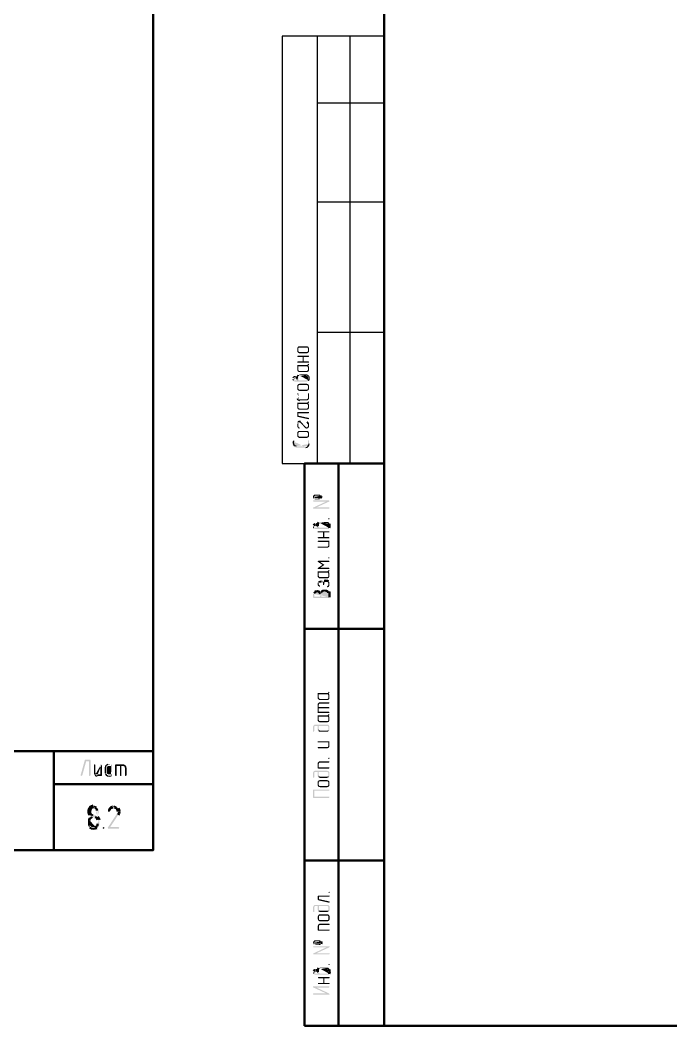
# Model space of a CAD drawing. Header units: millimetres. Extents: x -211 to 10565, y -2293 to 2244.
# Drawn here: x 4698.5 to 4796.8, y -767.1 to -615.2 of the extents above; entities that cross this region are included whole.
import ezdxf

# ---------------------------------------------------------------- set-up
doc = ezdxf.new("R2010")
doc.units = ezdxf.units.MM
doc.layers.add('PDF _Геометрия', color=7, linetype='Continuous')
doc.layers.add('PDF _Сплошная заливка', color=7, linetype='Continuous')

msp = doc.modelspace()

# ---------------------------------------------------------------- hatches: boundary and pattern name
at = {"layer": 'PDF _Сплошная заливка', "transparency": 33554559}
for points in [[(4740.37, -664.81), (4740.37, -665.23), (4740.39, -665.29), (4740.48, -665.42), (4740.54, -665.46), (4740.54, -664.81), (4740.56, -664.74), (4740.61, -664.68), (4740.67, -664.64), (4741.85, -664.64), (4741.92, -664.68), (4741.96, -664.74), (4741.98, -664.81), (4741.98, -665.17), (4742, -665.46), (4742.04, -665.42), (4742.09, -665.36), (4742.13, -665.29), (4742.15, -665.23), (4742.15, -664.74), (4742.13, -664.68), (4742.09, -664.62), (4742.04, -664.55), (4742, -664.51), (4741.94, -664.47), (4741.88, -664.47), (4741.79, -664.45), (4740.73, -664.45), (4740.65, -664.47), (4740.58, -664.47), (4740.52, -664.51), (4740.48, -664.55), (4740.44, -664.62), (4740.39, -664.66), (4740.37, -664.74)], [(4740.54, -665.46), (4740.58, -665.48), (4740.67, -665.51), (4740.73, -665.53), (4741.79, -665.53), (4741.85, -665.51), (4741.94, -665.48), (4742, -665.46), (4741.98, -665.17), (4741.96, -665.23), (4741.92, -665.29), (4741.85, -665.34), (4740.67, -665.34), (4740.61, -665.29), (4740.56, -665.23), (4740.54, -665.17), (4740.54, -664.81)], [(4740.37, -665.95), (4740.39, -666.01), (4740.46, -666.06), (4741.18, -666.06), (4741.18, -666.75), (4741.35, -666.06), (4742.07, -666.06), (4742.13, -666.01), (4742.15, -665.95), (4742.13, -665.89), (4742.07, -665.87), (4740.46, -665.87), (4740.39, -665.91)], [(4740.37, -666.84), (4740.39, -666.9), (4740.46, -666.94), (4742.07, -666.94), (4742.13, -666.9), (4742.15, -666.84), (4742.13, -666.78), (4742.07, -666.75), (4741.35, -666.75), (4741.35, -666.06), (4741.18, -666.75), (4740.46, -666.75), (4740.39, -666.8)], [(4740.54, -668.3), (4740.58, -668.32), (4740.67, -668.34), (4740.73, -668.36), (4741.79, -668.36), (4741.85, -668.34), (4741.94, -668.32), (4742, -668.3), (4742.04, -668.26), (4742.09, -668.19), (4742.13, -668.13), (4742.15, -668.07), (4742.15, -667.56), (4742.11, -667.5), (4742.09, -667.43), (4742.02, -667.37), (4742.02, -667.11), (4741.98, -667.16), (4741.98, -668), (4741.96, -668.07), (4741.92, -668.13), (4741.85, -668.17), (4740.67, -668.17), (4740.61, -668.13), (4740.56, -668.07), (4740.54, -668), (4740.54, -667.47)], [(4742.02, -667.11), (4742.02, -667.37), (4742.07, -667.35), (4742.11, -667.3), (4742.13, -667.28), (4742.15, -667.22), (4742.15, -667.2), (4742.13, -667.14), (4742.07, -667.09)], [(4740.37, -667.37), (4740.37, -668.07), (4740.39, -668.13), (4740.48, -668.26), (4740.54, -668.3), (4740.54, -667.47), (4741.85, -667.47), (4741.92, -667.52), (4741.96, -667.58), (4741.98, -667.64), (4741.98, -668), (4741.98, -667.16), (4741.96, -667.2), (4741.9, -667.26), (4741.85, -667.28), (4740.44, -667.28), (4740.39, -667.3)], [(4740.37, -670.48), (4740.37, -670.9), (4740.39, -670.97), (4740.48, -671.09), (4740.54, -671.13), (4740.54, -670.48), (4740.56, -670.42), (4740.61, -670.35), (4740.67, -670.31), (4741.85, -670.31), (4741.92, -670.35), (4741.96, -670.42), (4741.98, -670.48), (4741.98, -670.84), (4742, -671.13), (4742.04, -671.09), (4742.09, -671.03), (4742.13, -670.97), (4742.15, -670.9), (4742.15, -670.42), (4742.13, -670.35), (4742.09, -670.29), (4742.04, -670.22), (4742, -670.18), (4741.94, -670.14), (4741.88, -670.14), (4741.79, -670.12), (4740.73, -670.12), (4740.65, -670.14), (4740.58, -670.14), (4740.52, -670.18), (4740.48, -670.22), (4740.44, -670.29), (4740.39, -670.33), (4740.37, -670.42)], [(4740.54, -671.13), (4740.58, -671.16), (4740.67, -671.18), (4740.73, -671.2), (4741.79, -671.2), (4741.85, -671.18), (4741.94, -671.16), (4742, -671.13), (4741.98, -670.84), (4741.96, -670.9), (4741.92, -670.97), (4741.85, -671.01), (4740.67, -671.01), (4740.61, -670.97), (4740.56, -670.9), (4740.54, -670.84), (4740.54, -670.48)], [(4740.37, -673.06), (4740.37, -673.76), (4740.39, -673.82), (4740.48, -673.95), (4740.54, -673.99), (4740.54, -673.17), (4741.85, -673.17), (4741.92, -673.21), (4741.96, -673.27), (4741.98, -673.34), (4741.98, -673.7), (4741.98, -672.85), (4741.96, -672.89), (4741.9, -672.95), (4741.85, -672.98), (4740.44, -672.98), (4740.39, -673)], [(4740.54, -673.99), (4740.58, -674.01), (4740.67, -674.03), (4740.73, -674.05), (4741.79, -674.05), (4741.85, -674.03), (4741.94, -674.01), (4742, -673.99), (4742.04, -673.95), (4742.09, -673.89), (4742.13, -673.82), (4742.15, -673.76), (4742.15, -673.25), (4742.11, -673.19), (4742.09, -673.12), (4742.02, -673.06), (4742.02, -672.81), (4741.98, -672.85), (4741.98, -673.7), (4741.96, -673.76), (4741.92, -673.82), (4741.85, -673.86), (4740.67, -673.86), (4740.61, -673.82), (4740.56, -673.76), (4740.54, -673.7), (4740.54, -673.17)], [(4742.02, -672.81), (4742.02, -673.06), (4742.07, -673.04), (4742.11, -673), (4742.13, -672.98), (4742.15, -672.91), (4742.15, -672.89), (4742.13, -672.83), (4742.07, -672.79)], [(4740.37, -674.48), (4740.37, -675.03), (4740.39, -675.07), (4740.44, -675.11), (4742.04, -675.47), (4742.07, -675.47), (4742.13, -675.43), (4742.15, -675.37), (4742.13, -675.32), (4742.09, -675.28), (4740.54, -674.94), (4740.54, -674.58), (4740.46, -674.39), (4740.44, -674.39), (4740.39, -674.41)], [(4740.46, -674.39), (4740.54, -674.58), (4742.07, -674.58), (4742.13, -674.54), (4742.15, -674.48), (4742.13, -674.41), (4742.07, -674.39)], [(4740.54, -676.85), (4740.61, -676.89), (4740.65, -676.89), (4740.71, -676.87), (4740.73, -676.81), (4740.73, -676.76), (4740.67, -676.72), (4740.63, -676.7), (4740.58, -676.64), (4740.56, -676.59), (4740.54, -676.53), (4740.54, -676.17)], [(4740.37, -677.59), (4740.37, -678.01), (4740.39, -678.08), (4740.48, -678.2), (4740.54, -678.24), (4740.54, -677.59), (4740.56, -677.53), (4740.61, -677.46), (4740.67, -677.42), (4741.85, -677.42), (4741.92, -677.46), (4741.96, -677.53), (4741.98, -677.59), (4741.98, -677.95), (4742, -678.24), (4742.04, -678.2), (4742.09, -678.14), (4742.13, -678.08), (4742.15, -678.01), (4742.15, -677.53), (4742.13, -677.46), (4742.09, -677.4), (4742.04, -677.33), (4742, -677.29), (4741.94, -677.25), (4741.88, -677.25), (4741.79, -677.23), (4740.73, -677.23), (4740.65, -677.25), (4740.58, -677.25), (4740.52, -677.29), (4740.48, -677.33), (4740.44, -677.4), (4740.39, -677.44), (4740.37, -677.53)], [(4740.54, -678.24), (4740.58, -678.27), (4740.67, -678.29), (4740.73, -678.31), (4741.79, -678.31), (4741.85, -678.29), (4741.94, -678.27), (4742, -678.24), (4741.98, -677.95), (4741.96, -678.01), (4741.92, -678.08), (4741.85, -678.12), (4740.67, -678.12), (4740.61, -678.08), (4740.56, -678.01), (4740.54, -677.95), (4740.54, -677.59)], [(4742.74, -687.22), (4742.76, -687.26), (4742.76, -687.32), (4742.81, -687.39), (4742.85, -687.45), (4742.85, -687.47), (4742.89, -687.51), (4742.93, -687.22), (4742.93, -687.15), (4742.98, -687.09), (4743.04, -687.05), (4743.1, -687.03), (4743.65, -687.03), (4743.72, -687.05), (4743.78, -687.09), (4743.82, -687.22), (4743.84, -686.92), (4743.78, -686.88), (4743.72, -686.86), (4743.02, -686.86), (4742.95, -686.88), (4742.89, -686.92), (4742.85, -686.96), (4742.81, -687.01), (4742.76, -687.13)], [(4742.74, -687.83), (4742.79, -687.89), (4742.85, -687.91), (4744.75, -687.91), (4745.16, -687.75), (4742.83, -687.75), (4742.79, -687.77)], [(4742.74, -688.89), (4742.79, -688.95), (4742.85, -688.99), (4743.25, -688.8), (4745.2, -687.91), (4745.22, -687.87), (4745.24, -687.83), (4745.22, -687.77), (4745.16, -687.75), (4744.75, -687.91), (4742.81, -688.82), (4742.76, -688.85)], [(4742.85, -688.99), (4745.16, -688.99), (4745.22, -688.95), (4745.24, -688.89), (4745.22, -688.82), (4745.16, -688.8), (4743.25, -688.8)], [(4745.07, -690.5), (4745.09, -690.45), (4745.16, -690.41), (4745.22, -690.43), (4745.24, -690.5), (4745.22, -690.56), (4745.22, -690.58), (4745.16, -690.6), (4745.09, -690.58), (4745.07, -690.52)], [(4743.46, -692.49), (4743.48, -692.55), (4743.55, -692.59), (4744.27, -692.59), (4744.27, -693.29), (4744.44, -692.59), (4745.16, -692.59), (4745.22, -692.55), (4745.24, -692.49), (4745.22, -692.42), (4745.16, -692.4), (4743.55, -692.4), (4743.48, -692.44)], [(4743.46, -693.37), (4743.48, -693.44), (4743.55, -693.48), (4745.16, -693.48), (4745.22, -693.44), (4745.24, -693.37), (4745.22, -693.31), (4745.16, -693.29), (4744.44, -693.29), (4744.44, -692.59), (4744.27, -693.29), (4743.55, -693.29), (4743.48, -693.33)], [(4743.46, -693.9), (4743.48, -693.97), (4743.55, -694.01), (4745.07, -694.01), (4745.07, -694.54), (4745.09, -694.83), (4745.13, -694.79), (4745.18, -694.73), (4745.22, -694.67), (4745.24, -694.6), (4745.24, -693.9), (4745.22, -693.84), (4745.16, -693.82), (4743.55, -693.82), (4743.48, -693.86)], [(4743.46, -694.79), (4743.48, -694.86), (4743.55, -694.9), (4744.88, -694.9), (4744.94, -694.88), (4745.03, -694.86), (4745.09, -694.83), (4745.07, -694.54), (4745.05, -694.6), (4745.01, -694.67), (4744.94, -694.71), (4743.55, -694.71), (4743.48, -694.75)], [(4743.46, -696.95), (4743.46, -696.97), (4743.51, -697.04), (4744.18, -697.48), (4744.39, -697.56), (4744.41, -697.54), (4744.46, -697.48), (4744.46, -697.46), (4744.39, -697.42), (4743.84, -697.04), (4743.55, -696.87), (4743.48, -696.89)], [(4743.46, -698.01), (4743.48, -698.07), (4743.55, -698.11), (4743.84, -697.92), (4744.39, -697.56), (4744.18, -697.48), (4743.51, -697.94), (4743.46, -697.99)], [(4743.55, -696.87), (4743.84, -697.04), (4745.16, -697.04), (4745.22, -697.01), (4745.24, -696.95), (4745.22, -696.89), (4745.16, -696.87)], [(4745.07, -696.4), (4745.09, -696.36), (4745.16, -696.32), (4745.22, -696.34), (4745.24, -696.4), (4745.22, -696.46), (4745.22, -696.48), (4745.16, -696.51), (4745.09, -696.48), (4745.07, -696.42)], [(4743.46, -698.54), (4743.46, -699.24), (4743.48, -699.3), (4743.57, -699.43), (4743.63, -699.47), (4743.63, -698.64), (4744.94, -698.64), (4745.01, -698.69), (4745.05, -698.75), (4745.07, -698.81), (4745.07, -699.17), (4745.07, -698.33), (4745.05, -698.37), (4744.99, -698.43), (4744.94, -698.45), (4743.53, -698.45), (4743.48, -698.47)], [(4743.55, -698.11), (4745.16, -698.11), (4745.22, -698.07), (4745.24, -698.01), (4745.22, -697.94), (4745.16, -697.92), (4743.84, -697.92)], [(4743.63, -699.47), (4743.67, -699.49), (4743.76, -699.51), (4743.82, -699.53), (4744.88, -699.53), (4744.94, -699.51), (4745.03, -699.49), (4745.09, -699.47), (4745.13, -699.43), (4745.18, -699.36), (4745.22, -699.3), (4745.24, -699.24), (4745.24, -698.73), (4745.2, -698.66), (4745.18, -698.6), (4745.11, -698.54), (4745.11, -698.28), (4745.07, -698.33), (4745.07, -699.17), (4745.05, -699.24), (4745.01, -699.3), (4744.94, -699.34), (4743.76, -699.34), (4743.7, -699.3), (4743.65, -699.24), (4743.63, -699.17), (4743.63, -698.64)], [(4745.11, -698.28), (4745.11, -698.54), (4745.16, -698.52), (4745.2, -698.47), (4745.22, -698.45), (4745.24, -698.39), (4745.24, -698.37), (4745.22, -698.3), (4745.16, -698.26)], [(4743.63, -700.74), (4743.72, -700.76), (4743.74, -700.78), (4743.8, -700.74), (4743.82, -700.67), (4743.82, -700.65), (4743.8, -700.63), (4743.72, -700.59), (4743.67, -700.53), (4743.65, -700.51), (4743.63, -700.44), (4743.63, -700.25)], [(4744.88, -700.78), (4744.9, -700.84), (4744.97, -700.87), (4744.99, -700.87), (4745.01, -700.84), (4745.07, -700.82), (4745.07, -700.53), (4745.05, -700.57), (4745.03, -700.63), (4744.99, -700.65), (4744.94, -700.7), (4744.9, -700.72)], [(4743.46, -716.93), (4743.46, -717.62), (4743.48, -717.69), (4743.57, -717.81), (4743.63, -717.86), (4743.63, -717.03), (4744.94, -717.03), (4745.01, -717.07), (4745.05, -717.14), (4745.07, -717.2), (4745.07, -717.56), (4745.07, -716.71), (4745.05, -716.76), (4744.99, -716.82), (4744.94, -716.84), (4743.53, -716.84), (4743.48, -716.86)], [(4743.63, -717.86), (4743.67, -717.88), (4743.76, -717.9), (4743.82, -717.92), (4744.88, -717.92), (4744.94, -717.9), (4745.03, -717.88), (4745.09, -717.86), (4745.13, -717.81), (4745.18, -717.75), (4745.22, -717.69), (4745.24, -717.62), (4745.24, -717.12), (4745.2, -717.05), (4745.18, -716.99), (4745.11, -716.93), (4745.11, -716.67), (4745.07, -716.71), (4745.07, -717.56), (4745.05, -717.62), (4745.01, -717.69), (4744.94, -717.73), (4743.76, -717.73), (4743.7, -717.69), (4743.65, -717.62), (4743.63, -717.56), (4743.63, -717.03)], [(4745.11, -716.67), (4745.11, -716.93), (4745.16, -716.9), (4745.2, -716.86), (4745.22, -716.84), (4745.24, -716.78), (4745.24, -716.76), (4745.22, -716.69), (4745.16, -716.65)], [(4743.46, -718.62), (4743.46, -719.78), (4743.48, -719.85), (4743.55, -719.87), (4745.16, -719.87), (4745.22, -719.82), (4745.24, -719.76), (4745.22, -719.7), (4745.16, -719.68), (4743.63, -719.68), (4743.63, -718.62), (4743.61, -718.32), (4743.53, -718.41), (4743.48, -718.47), (4743.46, -718.53)], [(4743.61, -718.32), (4743.63, -718.62), (4743.65, -718.56), (4743.7, -718.49), (4743.76, -718.45), (4743.82, -718.43), (4745.16, -718.43), (4745.22, -718.41), (4745.24, -718.34), (4745.22, -718.28), (4745.16, -718.26), (4743.74, -718.26), (4743.67, -718.28)], [(4743.46, -720.29), (4743.46, -720.99), (4743.48, -721.05), (4743.57, -721.18), (4743.63, -721.22), (4743.63, -720.4), (4744.94, -720.4), (4745.01, -720.44), (4745.05, -720.5), (4745.07, -720.57), (4745.07, -720.93), (4745.07, -720.08), (4745.05, -720.12), (4744.99, -720.18), (4744.94, -720.21), (4743.53, -720.21), (4743.48, -720.23)], [(4743.63, -718.98), (4743.63, -719.15), (4745.16, -719.15), (4745.22, -719.13), (4745.24, -719.06), (4745.22, -719), (4745.16, -718.98)], [(4743.63, -721.22), (4743.67, -721.24), (4743.76, -721.26), (4743.82, -721.28), (4744.88, -721.28), (4744.94, -721.26), (4745.03, -721.24), (4745.09, -721.22), (4745.13, -721.18), (4745.18, -721.12), (4745.22, -721.05), (4745.24, -720.99), (4745.24, -720.48), (4745.2, -720.42), (4745.18, -720.35), (4745.11, -720.29), (4745.11, -720.04), (4745.07, -720.08), (4745.07, -720.93), (4745.05, -720.99), (4745.01, -721.05), (4744.94, -721.09), (4743.76, -721.09), (4743.7, -721.05), (4743.65, -720.99), (4743.63, -720.93), (4743.63, -720.4)], [(4745.11, -720.04), (4745.11, -720.29), (4745.16, -720.27), (4745.2, -720.23), (4745.22, -720.21), (4745.24, -720.14), (4745.24, -720.12), (4745.22, -720.06), (4745.16, -720.02)], [(4742.74, -721.98), (4742.74, -722.62), (4742.79, -722.68), (4742.85, -722.7), (4742.91, -722.68), (4742.91, -722.66), (4742.93, -722.6), (4742.93, -721.92), (4742.98, -721.86), (4743.04, -721.81), (4743.46, -721.81), (4743.46, -722.41), (4743.48, -722.47), (4743.57, -722.6), (4743.61, -722.64), (4743.63, -721.81), (4744.94, -721.81), (4745.01, -721.86), (4745.05, -721.92), (4745.07, -721.98), (4745.07, -722.64), (4745.13, -722.6), (4745.18, -722.53), (4745.22, -722.47), (4745.24, -722.41), (4745.24, -721.92), (4745.22, -721.84), (4745.18, -721.79), (4745.13, -721.73), (4745.09, -721.69), (4745.03, -721.64), (4744.97, -721.64), (4744.88, -721.62), (4743.04, -721.62), (4742.98, -721.64), (4742.85, -721.73), (4742.81, -721.79), (4742.76, -721.92)], [(4743.61, -722.64), (4743.67, -722.66), (4743.74, -722.68), (4743.82, -722.7), (4744.88, -722.7), (4744.94, -722.68), (4745.03, -722.66), (4745.07, -722.64), (4745.07, -722.34), (4745.05, -722.41), (4745.01, -722.47), (4744.94, -722.51), (4743.76, -722.51), (4743.7, -722.47), (4743.65, -722.41), (4743.63, -722.34), (4743.63, -721.81)], [(4743.46, -724.21), (4743.48, -724.27), (4743.55, -724.31), (4745.07, -724.31), (4745.07, -724.84), (4745.09, -725.14), (4745.13, -725.09), (4745.18, -725.03), (4745.22, -724.97), (4745.24, -724.9), (4745.24, -724.21), (4745.22, -724.14), (4745.16, -724.12), (4743.55, -724.12), (4743.48, -724.16)], [(4743.46, -725.09), (4743.48, -725.16), (4743.55, -725.2), (4744.88, -725.2), (4744.94, -725.18), (4745.03, -725.16), (4745.09, -725.14), (4745.07, -724.84), (4745.05, -724.9), (4745.01, -724.97), (4744.94, -725.01), (4743.55, -725.01), (4743.48, -725.05)], [(4709.03, -726.9), (4708.37, -726.9), (4708.29, -726.98), (4707.67, -729.23), (4707.67, -729.29), (4707.7, -729.33), (4707.72, -729.35), (4707.8, -729.37), (4707.86, -729.35), (4707.86, -729.33), (4707.91, -729.29), (4708.5, -727.15), (4708.9, -727.15), (4709.16, -727.02), (4709.13, -726.96), (4709.09, -726.92)], [(4709.16, -727.02), (4708.9, -727.15), (4708.9, -729.29), (4708.97, -729.35), (4709.03, -729.37), (4709.05, -729.37), (4709.11, -729.35), (4709.13, -729.31), (4709.16, -729.25)], [(4709.79, -727.64), (4709.75, -727.64), (4709.68, -727.68), (4709.68, -727.7), (4709.66, -727.77), (4709.66, -728.99), (4709.68, -729.06), (4709.73, -729.12), (4709.75, -729.18), (4710.15, -729.12), (4710.13, -729.12), (4710.04, -729.1), (4709.98, -729.06), (4709.94, -729.01), (4709.9, -728.89), (4709.9, -727.72), (4709.88, -727.68), (4709.85, -727.66)], [(4714.09, -727.64), (4712.96, -727.64), (4712.9, -727.66), (4712.86, -727.7), (4712.86, -729.29), (4712.88, -729.33), (4712.9, -729.35), (4712.99, -729.37), (4713.01, -729.37), (4713.07, -729.35), (4713.09, -729.31), (4713.09, -727.89), (4714.09, -727.89), (4714.49, -727.83), (4714.45, -727.79), (4714.4, -727.77), (4714.36, -727.72), (4714.3, -727.68), (4714.17, -727.64)], [(4713.83, -727.89), (4713.6, -727.89), (4713.6, -729.29), (4713.64, -729.33), (4713.64, -729.35), (4713.73, -729.37), (4713.75, -729.37), (4713.81, -729.35), (4713.83, -729.31), (4713.83, -729.25)], [(4714.49, -727.83), (4714.09, -727.89), (4714.15, -727.89), (4714.21, -727.91), (4714.28, -727.96), (4714.3, -728), (4714.32, -728.06), (4714.34, -728.15), (4714.34, -729.29), (4714.38, -729.33), (4714.38, -729.35), (4714.47, -729.37), (4714.49, -729.37), (4714.55, -729.35), (4714.57, -729.31), (4714.59, -729.25), (4714.59, -728.15), (4714.57, -728.1), (4714.57, -728.02), (4714.53, -727.89)], [(4743.46, -727.53), (4743.46, -728.16), (4743.48, -728.23), (4743.55, -728.25), (4745.16, -728.25), (4745.22, -728.2), (4745.24, -728.14), (4745.22, -728.08), (4745.16, -728.06), (4743.63, -728.06), (4743.63, -727.53), (4743.61, -727.23), (4743.57, -727.27), (4743.53, -727.34), (4743.48, -727.38), (4743.46, -727.46)], [(4743.61, -727.23), (4743.63, -727.53), (4743.65, -727.46), (4743.7, -727.4), (4743.76, -727.36), (4745.16, -727.36), (4745.22, -727.32), (4745.24, -727.25), (4745.22, -727.19), (4745.16, -727.17), (4743.82, -727.17), (4743.74, -727.19), (4743.67, -727.19)], [(4745.07, -726.7), (4745.09, -726.66), (4745.16, -726.62), (4745.22, -726.64), (4745.24, -726.7), (4745.22, -726.77), (4745.22, -726.79), (4745.16, -726.81), (4745.09, -726.79), (4745.07, -726.72)], [(4742.74, -728.94), (4742.74, -729.58), (4742.79, -729.64), (4742.85, -729.66), (4742.91, -729.64), (4742.91, -729.62), (4742.93, -729.56), (4742.93, -728.88), (4742.98, -728.82), (4743.04, -728.78), (4743.46, -728.78), (4743.46, -729.37), (4743.48, -729.43), (4743.57, -729.56), (4743.61, -729.6), (4743.63, -728.78), (4744.94, -728.78), (4745.01, -728.82), (4745.05, -728.88), (4745.07, -728.94), (4745.07, -729.6), (4745.13, -729.56), (4745.18, -729.5), (4745.22, -729.43), (4745.24, -729.37), (4745.24, -728.88), (4745.22, -728.8), (4745.18, -728.75), (4745.13, -728.69), (4745.09, -728.65), (4745.03, -728.61), (4744.97, -728.61), (4744.88, -728.59), (4743.04, -728.59), (4742.98, -728.61), (4742.85, -728.69), (4742.81, -728.75), (4742.76, -728.88)], [(4743.61, -729.6), (4743.67, -729.62), (4743.74, -729.64), (4743.82, -729.66), (4744.88, -729.66), (4744.94, -729.64), (4745.03, -729.62), (4745.07, -729.6), (4745.07, -729.3), (4745.05, -729.37), (4745.01, -729.43), (4744.94, -729.47), (4743.76, -729.47), (4743.7, -729.43), (4743.65, -729.37), (4743.63, -729.3), (4743.63, -728.78)], [(4743.46, -730.36), (4743.46, -730.79), (4743.48, -730.85), (4743.57, -730.98), (4743.63, -731.02), (4743.63, -730.36), (4743.65, -730.3), (4743.7, -730.24), (4743.76, -730.19), (4744.94, -730.19), (4745.01, -730.24), (4745.05, -730.3), (4745.07, -730.36), (4745.07, -730.72), (4745.09, -731.02), (4745.13, -730.98), (4745.18, -730.91), (4745.22, -730.85), (4745.24, -730.79), (4745.24, -730.3), (4745.22, -730.24), (4745.18, -730.17), (4745.13, -730.11), (4745.09, -730.07), (4745.03, -730.02), (4744.97, -730.02), (4744.88, -730), (4743.82, -730), (4743.74, -730.02), (4743.67, -730.02), (4743.61, -730.07), (4743.57, -730.11), (4743.53, -730.17), (4743.48, -730.21), (4743.46, -730.3)], [(4743.63, -731.02), (4743.67, -731.04), (4743.76, -731.06), (4743.82, -731.08), (4744.88, -731.08), (4744.94, -731.06), (4745.03, -731.04), (4745.09, -731.02), (4745.07, -730.72), (4745.05, -730.79), (4745.01, -730.85), (4744.94, -730.89), (4743.76, -730.89), (4743.7, -730.85), (4743.65, -730.79), (4743.63, -730.72), (4743.63, -730.36)], [(4742.74, -731.53), (4742.74, -732.61), (4742.79, -732.67), (4742.85, -732.69), (4745.16, -732.69), (4745.22, -732.65), (4745.24, -732.58), (4745.22, -732.52), (4745.16, -732.5), (4742.93, -732.5), (4742.93, -731.61), (4742.85, -731.44), (4742.83, -731.44), (4742.76, -731.46)], [(4742.85, -731.44), (4742.93, -731.61), (4745.16, -731.61), (4745.22, -731.59), (4745.24, -731.53), (4745.22, -731.46), (4745.16, -731.44)], [(4711.12, -737.1), (4711.21, -737.14), (4711.25, -737.22), (4711.21, -737.31), (4711.12, -737.35), (4711.02, -737.31), (4711, -737.22), (4711.02, -737.14), (4711.1, -737.1)], [(4743.48, -747.52), (4743.48, -748.07), (4743.51, -748.12), (4743.55, -748.16), (4745.16, -748.52), (4745.18, -748.52), (4745.24, -748.48), (4745.26, -748.41), (4745.24, -748.37), (4745.2, -748.33), (4743.65, -747.99), (4743.65, -747.63), (4743.57, -747.44), (4743.55, -747.44), (4743.51, -747.46)], [(4743.57, -747.44), (4743.65, -747.63), (4745.18, -747.63), (4745.24, -747.59), (4745.26, -747.52), (4745.24, -747.46), (4745.18, -747.44)], [(4745.09, -746.95), (4745.11, -746.91), (4745.18, -746.87), (4745.24, -746.89), (4745.26, -746.95), (4745.24, -747.02), (4745.24, -747.04), (4745.18, -747.06), (4745.11, -747.04), (4745.09, -746.97)], [(4742.76, -749.22), (4742.76, -749.85), (4742.81, -749.91), (4742.87, -749.94), (4742.93, -749.91), (4742.93, -749.89), (4742.95, -749.83), (4742.95, -749.15), (4743, -749.09), (4743.06, -749.05), (4743.48, -749.05), (4743.48, -749.64), (4743.51, -749.7), (4743.55, -749.77), (4743.59, -749.83), (4743.63, -749.87), (4743.65, -749.05), (4744.97, -749.05), (4745.03, -749.09), (4745.07, -749.15), (4745.09, -749.22), (4745.09, -749.87), (4745.16, -749.83), (4745.24, -749.7), (4745.26, -749.64), (4745.26, -749.15), (4745.24, -749.07), (4745.2, -749.03), (4745.16, -748.96), (4745.11, -748.92), (4745.05, -748.88), (4744.99, -748.88), (4744.9, -748.86), (4743.06, -748.86), (4743, -748.88), (4742.93, -748.92), (4742.87, -748.96), (4742.83, -749.03), (4742.81, -749.09), (4742.79, -749.15)], [(4743.63, -749.87), (4743.7, -749.89), (4743.76, -749.91), (4743.84, -749.94), (4744.9, -749.94), (4744.97, -749.91), (4745.05, -749.89), (4745.09, -749.87), (4745.09, -749.58), (4745.07, -749.64), (4745.03, -749.7), (4744.97, -749.75), (4743.78, -749.75), (4743.72, -749.7), (4743.67, -749.64), (4743.65, -749.58), (4743.65, -749.05)], [(4743.48, -750.63), (4743.48, -751.06), (4743.51, -751.12), (4743.55, -751.18), (4743.59, -751.25), (4743.65, -751.29), (4743.65, -750.63), (4743.67, -750.57), (4743.72, -750.51), (4743.78, -750.47), (4744.97, -750.47), (4745.03, -750.51), (4745.07, -750.57), (4745.09, -750.63), (4745.09, -750.99), (4745.11, -751.29), (4745.16, -751.25), (4745.24, -751.12), (4745.26, -751.06), (4745.26, -750.57), (4745.24, -750.51), (4745.16, -750.38), (4745.11, -750.34), (4745.05, -750.3), (4744.99, -750.3), (4744.9, -750.27), (4743.84, -750.27), (4743.76, -750.3), (4743.7, -750.3), (4743.63, -750.34), (4743.59, -750.38), (4743.55, -750.44), (4743.51, -750.49), (4743.48, -750.57)], [(4743.65, -751.29), (4743.7, -751.31), (4743.78, -751.33), (4743.84, -751.35), (4744.9, -751.35), (4744.97, -751.33), (4745.05, -751.31), (4745.11, -751.29), (4745.09, -750.99), (4745.07, -751.06), (4745.03, -751.12), (4744.97, -751.16), (4743.78, -751.16), (4743.72, -751.12), (4743.67, -751.06), (4743.65, -750.99), (4743.65, -750.63)], [(4743.48, -752.05), (4743.48, -752.69), (4743.51, -752.75), (4743.57, -752.77), (4745.18, -752.77), (4745.24, -752.73), (4745.26, -752.67), (4745.24, -752.6), (4745.18, -752.58), (4743.65, -752.58), (4743.65, -752.05), (4743.63, -751.76), (4743.59, -751.8), (4743.55, -751.86), (4743.51, -751.9), (4743.48, -751.99)], [(4743.63, -751.76), (4743.65, -752.05), (4743.67, -751.99), (4743.72, -751.93), (4743.78, -751.88), (4745.18, -751.88), (4745.24, -751.84), (4745.26, -751.78), (4745.24, -751.71), (4745.18, -751.69), (4743.84, -751.69), (4743.76, -751.71), (4743.7, -751.71)], [(4742.76, -754.57), (4742.79, -754.61), (4742.79, -754.68), (4742.87, -754.8), (4742.87, -754.82), (4742.91, -754.87), (4742.95, -754.57), (4742.95, -754.51), (4743, -754.44), (4743.06, -754.4), (4743.12, -754.38), (4743.67, -754.38), (4743.74, -754.4), (4743.8, -754.44), (4743.82, -754.51), (4743.84, -754.57), (4743.86, -754.27), (4743.8, -754.23), (4743.74, -754.21), (4743.04, -754.21), (4742.98, -754.23), (4742.91, -754.27), (4742.83, -754.36), (4742.81, -754.42), (4742.79, -754.49)], [(4742.76, -755.18), (4742.81, -755.25), (4742.87, -755.27), (4744.77, -755.27), (4745.18, -755.1), (4742.85, -755.1), (4742.81, -755.12)], [(4742.76, -756.24), (4742.81, -756.31), (4742.87, -756.35), (4743.27, -756.16), (4745.22, -755.27), (4745.26, -755.18), (4745.24, -755.12), (4745.18, -755.1), (4744.77, -755.27), (4742.83, -756.18), (4742.79, -756.2)], [(4742.87, -756.35), (4745.18, -756.35), (4745.24, -756.31), (4745.26, -756.24), (4745.24, -756.18), (4745.18, -756.16), (4743.27, -756.16)], [(4745.09, -757.85), (4745.11, -757.81), (4745.18, -757.77), (4745.24, -757.79), (4745.26, -757.85), (4745.24, -757.91), (4745.24, -757.93), (4745.18, -757.96), (4745.11, -757.93), (4745.09, -757.87)], [(4743.48, -759.84), (4743.51, -759.9), (4743.57, -759.95), (4744.29, -759.95), (4744.29, -760.64), (4744.46, -759.95), (4745.18, -759.95), (4745.24, -759.9), (4745.26, -759.84), (4745.24, -759.78), (4745.18, -759.75), (4743.57, -759.75), (4743.51, -759.8)], [(4742.74, -761.26), (4742.74, -761.28), (4742.81, -761.34), (4744.75, -762.23), (4745.16, -762.42), (4745.22, -762.4), (4745.26, -762.34), (4745.24, -762.29), (4745.2, -762.25), (4743.25, -761.34), (4742.85, -761.17), (4742.83, -761.17), (4742.76, -761.19)], [(4742.85, -761.17), (4743.25, -761.34), (4745.16, -761.34), (4745.22, -761.32), (4745.24, -761.26), (4745.22, -761.19), (4745.16, -761.17)], [(4743.48, -760.73), (4743.51, -760.79), (4743.57, -760.83), (4745.18, -760.83), (4745.24, -760.79), (4745.26, -760.73), (4745.24, -760.66), (4745.18, -760.64), (4744.46, -760.64), (4744.46, -759.95), (4744.29, -760.64), (4743.57, -760.64), (4743.51, -760.69)], [(4742.76, -762.31), (4742.79, -762.38), (4742.85, -762.42), (4745.16, -762.42), (4744.75, -762.23), (4742.85, -762.23), (4742.79, -762.27)]]:
    msp.add_hatch(color=256, dxfattribs=at).paths.add_polyline_path(points)
h = msp.add_hatch(color=256, dxfattribs=at)
h.paths.add_polyline_path([(4739.65, -669.42), (4739.67, -669.46), (4739.67, -669.55), (4739.72, -669.61), (4739.76, -669.65), (4739.76, -669.67), (4739.8, -669.72), (4739.84, -669.42), (4739.84, -669.36), (4739.89, -669.29), (4739.95, -669.25), (4740.01, -669.23), (4740.08, -669.25), (4740.12, -669.29), (4740.14, -669.31), (4740.2, -669.36), (4740.25, -669.42), (4740.29, -669.46), (4740.37, -669.59), (4740.37, -669.31), (4740.31, -669.23)], flags=0)
h.paths.add_polyline_path([(4740.08, -669.06), (4739.99, -669.06)], flags=0)
h.paths.add_polyline_path([(4739.72, -669.21), (4739.67, -669.34)], flags=0)
h = msp.add_hatch(color=256, dxfattribs=at)
h.paths.add_polyline_path([(4739.8, -669.72), (4739.93, -669.76), (4740.01, -669.78), (4741.79, -669.78), (4741.85, -669.76), (4741.94, -669.74), (4741.98, -669.72), (4741.98, -669.42), (4741.96, -669.48), (4741.92, -669.55), (4741.85, -669.59), (4740.67, -669.59), (4740.61, -669.55), (4740.56, -669.48), (4740.54, -669.42), (4740.54, -669.06), (4740.52, -668.76), (4740.48, -668.81)], flags=0)
h.paths.add_polyline_path([(4740.37, -669.31), (4740.37, -669.59), (4739.93, -669.59), (4739.89, -669.55), (4739.84, -669.48), (4739.84, -669.42)], flags=0)
h = msp.add_hatch(color=256, dxfattribs=at)
h.paths.add_polyline_path([(4740.52, -668.76), (4740.54, -669.06), (4740.56, -669), (4740.61, -668.93), (4740.67, -668.89), (4741.85, -668.89), (4741.92, -668.93), (4741.96, -669), (4741.98, -669.06), (4741.98, -669.72), (4742.04, -669.67), (4742.09, -669.61)], flags=0)
h.paths.add_polyline_path([(4742.15, -669), (4742.13, -668.91), (4742.09, -668.87), (4742.04, -668.81), (4742, -668.76), (4741.94, -668.72), (4741.88, -668.72), (4741.79, -668.7), (4740.73, -668.7), (4740.65, -668.72), (4740.58, -668.72)], flags=0)
h = msp.add_hatch(color=256, dxfattribs=at)
h.paths.add_polyline_path([(4740.37, -671.64), (4740.37, -672.34)], flags=0)
h.paths.add_polyline_path([(4740.73, -672.64), (4741.79, -672.64), (4741.85, -672.62), (4741.94, -672.59), (4742, -672.57), (4742.04, -672.53), (4742.09, -672.47), (4742.13, -672.4), (4742.15, -672.34), (4742.15, -671.64), (4742.13, -671.58), (4742.07, -671.56), (4742, -671.6), (4741.98, -671.64), (4741.98, -672.28), (4741.96, -672.34), (4741.92, -672.4), (4741.85, -672.45), (4740.67, -672.45), (4740.61, -672.4), (4740.56, -672.34), (4740.54, -672.28), (4740.54, -671.64), (4740.52, -671.58), (4740.46, -671.56), (4740.39, -671.6)], flags=0)
h = msp.add_hatch(color=256, dxfattribs=at)
h.paths.add_polyline_path([(4740.37, -676.17), (4740.37, -676.62), (4740.42, -676.68), (4740.44, -676.74), (4740.46, -676.74), (4740.5, -676.81), (4740.54, -676.85), (4740.54, -676.17), (4740.56, -676.09), (4740.61, -676.04), (4740.67, -676), (4740.8, -676), (4740.86, -676.04), (4741.54, -676.76), (4741.6, -676.83), (4741.66, -676.85), (4741.73, -676.87), (4741.79, -676.89), (4741.85, -676.87), (4741.92, -676.85), (4741.98, -676.83), (4742.04, -676.78), (4742.09, -676.72), (4742.13, -676.66), (4742.15, -676.59), (4742.15, -676.13), (4742.13, -676.07), (4742.11, -676.02), (4742.09, -675.96), (4742.09, -675.94), (4742.02, -675.9), (4741.98, -675.85), (4741.98, -676.53), (4741.96, -676.59), (4741.92, -676.66), (4741.85, -676.7), (4741.73, -676.7), (4741.66, -676.66), (4740.99, -675.92), (4740.86, -675.83)], flags=0)
h.paths.add_polyline_path([(4740.44, -675.98), (4740.39, -676.02), (4740.37, -676.11)], flags=0)
h = msp.add_hatch(color=256, dxfattribs=at)
h.paths.add_polyline_path([(4741.79, -675.9), (4741.81, -675.94)], flags=0)
h.paths.add_polyline_path([(4741.98, -676.17), (4741.98, -676.53), (4741.98, -675.85), (4741.92, -675.81), (4741.88, -675.81), (4741.81, -675.83)], flags=0)
h = msp.add_hatch(color=256, dxfattribs=at)
h.paths.add_polyline_path([(4739.65, -678.75), (4739.65, -679.2), (4739.67, -679.28), (4739.67, -679.34), (4739.7, -679.41), (4739.78, -679.54), (4739.87, -679.62), (4739.93, -679.66), (4739.99, -679.7), (4740.06, -679.73), (4740.12, -679.73), (4740.2, -679.75), (4741.62, -679.75), (4741.69, -679.73)], flags=0)
h.paths.add_polyline_path([(4742.15, -679.2), (4742.15, -678.75), (4742.13, -678.69), (4742.07, -678.67), (4742, -678.71), (4741.98, -678.75), (4741.98, -679.2), (4741.96, -679.28), (4741.92, -679.41), (4741.88, -679.45), (4741.75, -679.54), (4741.69, -679.56), (4740.2, -679.56)], flags=0)
h.paths.add_polyline_path([(4739.84, -678.75), (4739.8, -678.69), (4739.76, -678.67), (4739.7, -678.71)], flags=0)
h = msp.add_hatch(color=256, dxfattribs=at)
h.paths.add_polyline_path([(4742.89, -687.51), (4743.02, -687.56), (4743.74, -687.56), (4743.8, -687.53), (4743.86, -687.49), (4743.91, -687.45), (4743.95, -687.41)], flags=0)
h.paths.add_polyline_path([(4743.95, -687.03), (4743.91, -686.96), (4743.84, -686.92), (4743.82, -687.22), (4743.8, -687.28), (4743.78, -687.32), (4743.76, -687.34), (4743.72, -687.36), (4743.63, -687.39), (4743.1, -687.39), (4743.02, -687.36), (4742.98, -687.34), (4742.93, -687.28), (4742.93, -687.22)], flags=0)
h = msp.add_hatch(color=256, dxfattribs=at)
h.paths.add_polyline_path([(4742.74, -691.7), (4742.76, -691.74), (4742.76, -691.83), (4742.81, -691.89), (4742.85, -691.94), (4742.85, -691.96), (4742.89, -692), (4742.93, -691.7), (4742.93, -691.64), (4742.98, -691.58), (4743.04, -691.53), (4743.1, -691.51), (4743.17, -691.53), (4743.21, -691.58), (4743.23, -691.6), (4743.29, -691.64), (4743.34, -691.7), (4743.38, -691.74), (4743.46, -691.87), (4743.46, -691.6), (4743.4, -691.51)], flags=0)
h.paths.add_polyline_path([(4743.17, -691.34), (4743.08, -691.34)], flags=0)
h.paths.add_polyline_path([(4742.81, -691.49), (4742.76, -691.62)], flags=0)
h = msp.add_hatch(color=256, dxfattribs=at)
h.paths.add_polyline_path([(4742.89, -692), (4743.02, -692.04), (4743.1, -692.06), (4744.88, -692.06), (4744.94, -692.04), (4745.03, -692.02), (4745.07, -692), (4745.07, -691.7), (4745.05, -691.77), (4745.01, -691.83), (4744.94, -691.87), (4743.76, -691.87), (4743.7, -691.83), (4743.65, -691.77), (4743.63, -691.7), (4743.63, -691.34), (4743.61, -691.05), (4743.57, -691.09)], flags=0)
h.paths.add_polyline_path([(4743.46, -691.6), (4743.46, -691.87), (4743.02, -691.87), (4742.98, -691.83), (4742.93, -691.77), (4742.93, -691.7)], flags=0)
h = msp.add_hatch(color=256, dxfattribs=at)
h.paths.add_polyline_path([(4743.61, -691.05), (4743.63, -691.34), (4743.65, -691.28), (4743.7, -691.22), (4743.76, -691.17), (4744.94, -691.17), (4745.01, -691.22), (4745.05, -691.28), (4745.07, -691.34), (4745.07, -692), (4745.13, -691.96), (4745.18, -691.89)], flags=0)
h.paths.add_polyline_path([(4745.24, -691.28), (4745.22, -691.19), (4745.18, -691.15), (4745.13, -691.09), (4745.09, -691.05), (4745.03, -691), (4744.97, -691), (4744.88, -690.98), (4743.82, -690.98), (4743.74, -691), (4743.67, -691)], flags=0)
h = msp.add_hatch(color=256, dxfattribs=at)
h.paths.add_polyline_path([(4743.46, -700.25), (4743.46, -700.51), (4743.48, -700.57), (4743.53, -700.63), (4743.53, -700.65), (4743.59, -700.7), (4743.63, -700.74), (4743.63, -700.25), (4743.65, -700.19), (4743.7, -700.12), (4743.76, -700.08), (4743.82, -700.06), (4744.1, -700.06), (4744.16, -700.08), (4744.2, -700.12), (4744.22, -700.12), (4744.27, -700.25), (4744.27, -700.44), (4744.29, -700.51), (4744.35, -700.53), (4744.41, -700.51), (4744.44, -700.44), (4744.44, -700.25), (4744.46, -700.19), (4744.5, -700.12), (4744.56, -700.08), (4744.63, -700.06), (4744.88, -700.06), (4744.94, -700.08), (4745.01, -700.12), (4745.05, -700.19), (4745.07, -700.25), (4745.07, -700.82), (4745.13, -700.78), (4745.18, -700.72), (4745.22, -700.65), (4745.24, -700.59), (4745.24, -700.19), (4745.22, -700.1), (4745.18, -700.04), (4745.13, -700), (4745.07, -699.93)], flags=0)
h.paths.add_polyline_path([(4744.46, -699.91), (4744.41, -699.96), (4744.35, -700), (4744.29, -699.93), (4744.25, -699.91), (4744.22, -699.91), (4744.16, -699.89), (4744.08, -699.87), (4743.82, -699.87), (4743.76, -699.89), (4743.67, -699.91), (4743.63, -699.93), (4743.57, -700), (4743.48, -700.12), (4743.46, -700.19)], flags=0)
h = msp.add_hatch(color=256, dxfattribs=at)
h.paths.add_polyline_path([(4742.74, -701.84), (4742.74, -702.39), (4742.79, -702.45), (4742.85, -702.47), (4745.18, -702.47), (4745.22, -702.43), (4745.24, -702.37)], flags=0)
h.paths.add_polyline_path([(4745.18, -701.5), (4745.13, -701.44), (4745.07, -701.39), (4745.07, -702.28), (4743.99, -702.28), (4743.99, -701.75), (4743.95, -701.39), (4743.91, -701.46), (4743.89, -701.5), (4743.86, -701.48), (4743.82, -702.28), (4742.93, -702.28), (4742.93, -701.84), (4742.91, -701.46), (4742.87, -701.52), (4742.83, -701.56), (4742.79, -701.63), (4742.76, -701.69), (4742.76, -701.78)], flags=0)
h = msp.add_hatch(color=256, dxfattribs=at)
h.paths.add_polyline_path([(4742.91, -701.46), (4742.93, -701.84), (4742.93, -701.78)], flags=0)
h.paths.add_polyline_path([(4743.82, -701.84), (4743.82, -702.28), (4743.86, -701.48), (4743.8, -701.44), (4743.76, -701.39), (4743.7, -701.35), (4743.67, -701.35), (4743.61, -701.33), (4743.55, -701.31), (4743.17, -701.31), (4743.08, -701.35), (4743.02, -701.37), (4742.95, -701.42)], flags=0)
h = msp.add_hatch(color=256, dxfattribs=at)
h.paths.add_polyline_path([(4743.95, -701.39), (4743.99, -701.75), (4744.01, -701.69), (4744.01, -701.63)], flags=0)
h.paths.add_polyline_path([(4744.35, -701.39), (4744.77, -701.39)], flags=0)
h.paths.add_polyline_path([(4745.05, -701.69), (4745.07, -701.75), (4745.07, -702.28), (4745.07, -701.39), (4745.03, -701.33), (4744.97, -701.29), (4744.84, -701.25), (4744.77, -701.22), (4744.29, -701.22), (4744.2, -701.25), (4744.14, -701.27), (4744.08, -701.31), (4744.01, -701.35)], flags=0)
h = msp.add_hatch(color=256, dxfattribs=at)
h.paths.add_polyline_path([(4710.76, -727.64), (4710.74, -727.64), (4710.68, -727.68), (4710.66, -727.7), (4710.64, -727.77), (4710.64, -729.12), (4710.15, -729.12), (4709.75, -729.18), (4709.81, -729.23), (4709.83, -729.25)], flags=0)
h.paths.add_polyline_path([(4710.15, -729.37), (4710.78, -729.37), (4710.85, -729.35), (4710.89, -729.31), (4710.89, -727.72), (4710.83, -727.66)], flags=0)
h = msp.add_hatch(color=256, dxfattribs=at)
h.paths.add_polyline_path([(4712.25, -727.64), (4711.82, -727.64), (4711.76, -727.66)], flags=0)
h.paths.add_polyline_path([(4711.38, -728.89), (4711.38, -728.99)], flags=0)
h.paths.add_polyline_path([(4712.25, -729.37), (4712.27, -729.37), (4712.33, -729.33), (4712.35, -729.31), (4712.35, -729.23), (4712.33, -729.16), (4712.31, -729.14), (4712.25, -729.12), (4711.84, -729.12), (4711.76, -729.1), (4711.69, -729.06), (4711.65, -729.01), (4711.61, -728.89), (4711.61, -728.1), (4711.63, -728.04), (4711.65, -728.02), (4711.69, -727.96), (4711.74, -727.93), (4711.8, -727.89), (4712.27, -727.89), (4712.33, -727.85), (4712.35, -727.83), (4712.35, -727.74), (4712.33, -727.68), (4712.31, -727.66)], flags=0)
h = msp.add_hatch(color=256, dxfattribs=at)
h.paths.add_polyline_path([(4709.62, -733.86), (4709.54, -733.86)], flags=0)
h.paths.add_polyline_path([(4709.01, -735.3), (4709.07, -735.38), (4709.62, -735.36), (4709.52, -735.34)], flags=0)
h.paths.add_polyline_path([(4709.62, -734.11), (4710.15, -734.07), (4710.09, -734.01), (4710, -733.97), (4709.92, -733.92), (4709.81, -733.88), (4709.73, -733.88)], flags=0)
h = msp.add_hatch(color=256, dxfattribs=at)
h.paths.add_polyline_path([(4712.58, -733.86), (4712.5, -733.86), (4712.39, -733.88), (4712.31, -733.9), (4712.22, -733.94), (4712.14, -734.01), (4712.08, -734.05), (4711.95, -734.18), (4711.89, -734.26), (4711.84, -734.35), (4711.8, -734.45), (4711.8, -734.49), (4711.84, -734.58)], flags=0)
h.paths.add_polyline_path([(4712.5, -734.13), (4712.6, -734.11), (4713.22, -734.11), (4713.05, -733.99), (4712.88, -733.9), (4712.77, -733.88), (4712.69, -733.86)], flags=0)
h = msp.add_hatch(color=256, dxfattribs=at)
h.paths.add_polyline_path([(4710.15, -734.07), (4709.62, -734.11), (4709.73, -734.11), (4709.81, -734.16)], flags=0)
h.paths.add_polyline_path([(4710.11, -734.6), (4710.11, -734.96), (4710.09, -735.07), (4710.04, -735.15), (4709.96, -735.21), (4709.9, -735.28), (4709.81, -735.32), (4709.73, -735.34), (4709.62, -735.36), (4709.07, -735.38), (4709.16, -735.45), (4709.13, -735.45), (4709.05, -735.51), (4708.97, -735.59), (4709.75, -735.62), (4709.85, -735.62)], flags=0)
h.paths.add_polyline_path([(4710.23, -736), (4710.23, -736.61)], flags=0)
h.paths.add_polyline_path([(4709.85, -737.1), (4709.49, -737.1), (4710.28, -737.14), (4710.34, -737.05), (4710.38, -736.99), (4710.45, -736.89), (4710.49, -736.72), (4710.49, -736)], flags=0)
h.paths.add_polyline_path([(4710.26, -735.55), (4710.17, -735.49), (4710.09, -735.45), (4710.26, -735.28), (4710.32, -735.15), (4710.34, -735.07), (4710.36, -734.96), (4710.36, -734.45), (4710.32, -734.33), (4710.28, -734.24), (4710.21, -734.16)], flags=0)
h = msp.add_hatch(color=256, dxfattribs=at)
h.paths.add_polyline_path([(4713.22, -734.11), (4712.6, -734.11), (4712.65, -734.11), (4712.75, -734.13)], flags=0)
h.paths.add_polyline_path([(4713.26, -734.73), (4713.26, -734.81), (4713.24, -734.9), (4713.2, -735), (4713.13, -735.09), (4711.78, -737.16), (4711.76, -737.22), (4711.8, -737.31), (4711.89, -737.35), (4713.37, -737.35), (4713.45, -737.31), (4713.49, -737.22), (4713.45, -737.14), (4713.37, -737.1), (4712.12, -737.1), (4713.35, -735.24)], flags=0)
h.paths.add_polyline_path([(4713.37, -734.26), (4713.3, -734.18)], flags=0)
h = msp.add_hatch(color=256, dxfattribs=at)
h.paths.add_polyline_path([(4708.97, -735.59), (4708.9, -735.66), (4708.86, -735.74), (4708.82, -735.81), (4708.77, -735.91), (4708.75, -736), (4708.75, -736.72), (4708.77, -736.8), (4708.9, -737.05), (4708.99, -737.14), (4709.05, -737.18)], flags=0)
h.paths.add_polyline_path([(4710.11, -737.25), (4710.19, -737.2), (4710.28, -737.14), (4709.49, -737.1), (4709.41, -737.1), (4709.32, -737.08), (4709.22, -737.01), (4709.09, -736.89), (4709.03, -736.8), (4709.01, -736.7), (4709.01, -736.1)], flags=0)
h.paths.add_polyline_path([(4709.39, -735.62), (4709.75, -735.62)], flags=0)
h = msp.add_hatch(color=256, dxfattribs=at)
h.paths.add_polyline_path([(4742.91, -754.87), (4742.98, -754.89), (4743.04, -754.91), (4743.76, -754.91), (4743.82, -754.89), (4743.89, -754.85), (4743.97, -754.76)], flags=0)
h.paths.add_polyline_path([(4743.97, -754.38), (4743.93, -754.32), (4743.86, -754.27), (4743.84, -754.57), (4743.82, -754.63), (4743.8, -754.68), (4743.78, -754.7), (4743.74, -754.72), (4743.65, -754.74), (4743.12, -754.74), (4743.04, -754.72), (4743, -754.7), (4742.95, -754.63), (4742.95, -754.57)], flags=0)
h = msp.add_hatch(color=256, dxfattribs=at)
h.paths.add_polyline_path([(4742.76, -759.06), (4742.79, -759.1), (4742.79, -759.18), (4742.83, -759.25), (4742.87, -759.29), (4742.87, -759.31), (4742.91, -759.35), (4742.95, -759.06), (4742.95, -758.99), (4743, -758.93), (4743.06, -758.89), (4743.12, -758.87), (4743.19, -758.89), (4743.23, -758.93), (4743.25, -758.95), (4743.31, -758.99), (4743.36, -759.06), (4743.4, -759.1), (4743.48, -759.23), (4743.48, -758.95), (4743.42, -758.87)], flags=0)
h.paths.add_polyline_path([(4743.19, -758.7), (4743.1, -758.7)], flags=0)
h.paths.add_polyline_path([(4742.83, -758.84), (4742.81, -758.91), (4742.79, -758.97)], flags=0)
h = msp.add_hatch(color=256, dxfattribs=at)
h.paths.add_polyline_path([(4742.91, -759.35), (4742.98, -759.37), (4743.04, -759.39), (4743.12, -759.42), (4744.9, -759.42), (4744.97, -759.39), (4745.05, -759.37), (4745.09, -759.35), (4745.09, -759.06), (4745.07, -759.12), (4745.03, -759.18), (4744.97, -759.23), (4743.78, -759.23), (4743.72, -759.18), (4743.67, -759.12), (4743.65, -759.06), (4743.65, -758.7), (4743.63, -758.4), (4743.59, -758.44)], flags=0)
h.paths.add_polyline_path([(4743.48, -758.95), (4743.48, -759.23), (4743.04, -759.23), (4743, -759.18), (4742.95, -759.12), (4742.95, -759.06)], flags=0)
h = msp.add_hatch(color=256, dxfattribs=at)
h.paths.add_polyline_path([(4743.63, -758.4), (4743.65, -758.7), (4743.67, -758.63), (4743.72, -758.57), (4743.78, -758.53), (4744.97, -758.53), (4745.03, -758.57), (4745.07, -758.63), (4745.09, -758.7), (4745.09, -759.35), (4745.16, -759.31), (4745.2, -759.25)], flags=0)
h.paths.add_polyline_path([(4745.26, -758.63), (4745.24, -758.55), (4745.2, -758.51), (4745.16, -758.44), (4745.11, -758.4), (4745.05, -758.36), (4744.99, -758.36), (4744.9, -758.34), (4743.84, -758.34), (4743.76, -758.36), (4743.7, -758.36)], flags=0)

# ---------------------------------------------------------------- linework, layer by layer
at = {"layer": 'PDF _Геометрия', "lineweight": 50}
for points in [[(4323.55, -740.61), (4323.55, -453.7), (4718.61, -453.7), (4718.61, -740.61)], [(4753.49, -767.14), (4753.49, -480.23), (5148.56, -480.23), (5148.56, -767.14)], [(4741.49, -767.14), (4741.49, -682.16), (4753.49, -682.16), (4753.49, -767.14)]]:
    msp.add_lwpolyline(points, close=True, dxfattribs=at)
at = {"layer": 'PDF _Геометрия', "lineweight": 25}
msp.add_lwpolyline([(4738.09, -617.62), (4738.09, -682.16), (4753.49, -682.16), (4753.49, -617.62)], close=True, dxfattribs=at)
for points in [[(4743.4, -617.62), (4743.4, -682.16)], [(4748.33, -617.62), (4748.33, -682.16)], [(4743.4, -627.69), (4753.49, -627.69)], [(4743.4, -642.63), (4753.49, -642.63)], [(4743.4, -662.33), (4753.49, -662.33)]]:
    msp.add_lwpolyline(points, dxfattribs=at)
at = {"layer": 'PDF _Геометрия', "lineweight": 50}
for points in [[(4746.62, -682.16), (4746.62, -767.14)], [(4741.49, -707.15), (4753.49, -707.15)], [(4718.61, -740.61), (4533.67, -740.61), (4533.67, -725.61), (4718.61, -725.61), (4718.61, -740.61), (4718.61, -725.61)], [(4703.63, -725.61), (4703.63, -740.61)], [(4703.63, -730.62), (4718.61, -730.62)], [(4741.49, -742.15), (4753.49, -742.15)]]:
    msp.add_lwpolyline(points, dxfattribs=at)
at = {"layer": 'PDF _Геометрия', "lineweight": 25}
for points in [[(4739.99, -669.06), (4739.81, -669.13), (4739.84, -669.07), (4739.72, -669.21)], [(4740.31, -669.23), (4740.18, -669.08), (4740.28, -669.15), (4740.08, -669.06)], [(4740.48, -668.81), (4740.3, -669.02), (4740.41, -669.03), (4740.37, -669.31)], [(4742.09, -669.61), (4742.22, -669.45), (4742.13, -669.18), (4742.15, -669)], [(4740.37, -672.34), (4740.46, -672.57), (4740.52, -672.58), (4740.73, -672.64)], [(4740.86, -675.83), (4740.71, -675.76), (4740.52, -675.84), (4740.44, -675.98)], [(4741.81, -675.94), (4741.92, -676.04), (4741.92, -675.98), (4741.98, -676.17)], [(4740.2, -679.56), (4739.77, -679.56), (4739.81, -679.05), (4739.84, -678.75)], [(4741.69, -679.73), (4741.93, -679.72), (4742.17, -679.47), (4742.15, -679.2)], [(4711.76, -727.66), (4711.16, -727.81), (4711.46, -728.43), (4711.38, -728.89)], [(4709.83, -729.25), (4709.92, -729.32), (4710.02, -729.39), (4710.15, -729.37)], [(4711.38, -728.99), (4711.52, -729.39), (4711.86, -729.42), (4712.25, -729.37)]]:
    msp.add_open_spline(points, degree=3, dxfattribs=at)
at = {"layer": 'PDF _Геометрия', "lineweight": 50}
for points in [[(4743.95, -687.41), (4744.01, -687.26), (4744.01, -687.17), (4743.95, -687.03)], [(4743.08, -691.34), (4742.9, -691.42), (4742.93, -691.35), (4742.81, -691.49)], [(4743.4, -691.51), (4743.27, -691.36), (4743.37, -691.43), (4743.17, -691.34)], [(4743.57, -691.09), (4743.38, -691.3), (4743.5, -691.31), (4743.46, -691.6)], [(4745.18, -691.89), (4745.31, -691.74), (4745.22, -691.46), (4745.24, -691.28)], [(4745.07, -699.93), (4744.89, -699.84), (4744.64, -699.84), (4744.46, -699.91)], [(4742.93, -701.78), (4743.02, -701.34), (4743.82, -701.39), (4743.82, -701.84)], [(4744.01, -701.63), (4744.08, -701.5), (4744.2, -701.38), (4744.35, -701.39)], [(4744.77, -701.39), (4744.92, -701.44), (4745.03, -701.54), (4745.05, -701.69)], [(4745.24, -702.37), (4745.19, -701.9), (4745.31, -701.83), (4745.18, -701.5)], [(4709.54, -733.86), (4708.85, -733.93), (4708.71, -734.8), (4709.01, -735.3)], [(4709.52, -735.34), (4708.94, -735.29), (4708.94, -734.1), (4709.62, -734.11)], [(4709.81, -734.16), (4710.01, -734.25), (4710.13, -734.37), (4710.11, -734.6)], [(4711.84, -734.58), (4712.11, -734.78), (4711.97, -734.21), (4712.5, -734.13)], [(4712.75, -734.13), (4713.01, -734.19), (4713.27, -734.46), (4713.26, -734.73)], [(4713.35, -735.24), (4713.56, -734.9), (4713.58, -734.61), (4713.37, -734.26)], [(4709.01, -736.1), (4708.98, -735.84), (4709.16, -735.68), (4709.39, -735.62)], [(4709.85, -735.62), (4710.05, -735.64), (4710.19, -735.82), (4710.23, -736)], [(4710.23, -736.61), (4710.26, -736.9), (4710.08, -736.99), (4709.85, -737.1)], [(4710.49, -736), (4710.47, -735.82), (4710.37, -735.68), (4710.26, -735.55)], [(4709.05, -737.18), (4709.27, -737.42), (4709.87, -737.41), (4710.11, -737.25)], [(4743.97, -754.76), (4744.03, -754.61), (4744.03, -754.53), (4743.97, -754.38)], [(4743.1, -758.7), (4742.92, -758.77), (4742.96, -758.71), (4742.83, -758.84)], [(4743.42, -758.87), (4743.29, -758.72), (4743.39, -758.78), (4743.19, -758.7)], [(4743.59, -758.44), (4743.41, -758.65), (4743.52, -758.66), (4743.48, -758.95)], [(4745.2, -759.25), (4745.33, -759.09), (4745.24, -758.82), (4745.26, -758.63)]]:
    msp.add_open_spline(points, degree=3, dxfattribs=at)

doc.saveas('drawing.dxf')
